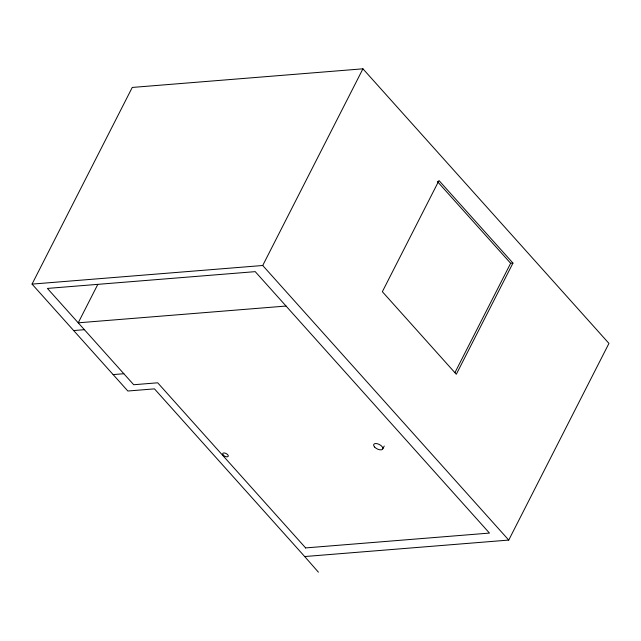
<?xml version="1.0" encoding="UTF-8"?>
<svg xmlns="http://www.w3.org/2000/svg" width="641" height="641" viewBox="0 0 641 641"><rect width="100%" height="100%" fill="white"/><g stroke="black" fill="none" stroke-linecap="round" stroke-linejoin="round"><path stroke-width="0.96" d="M32.05 284.107L132.254 87.44L362.934 68.819L608.95 343.4L508.746 540.075L304.683 556.54L154.457 388.871L127.847 391.018L32.05 284.107L262.722 265.494L508.746 540.075M97.728 284.548L78.226 322.816L286.046 306.045M262.722 265.494L362.934 68.819M382.861 448.732L384.223 446.064M454.91 372.669L510.645 263.283L512.96 263.098L456.32 374.256L382.348 291.695L438.989 180.538L512.96 263.098M73.667 330.556L84.396 329.69M113.12 374.592L123.849 373.727M305.388 547.935L489.468 533.08L255.222 271.648L47.41 288.418L133.705 384.736L157.686 382.797L305.629 547.919M437.338 181.467L510.645 263.283M304.683 556.54L318.409 572.181M374.576 447.001A5.056 2.468 27 0 0 382.549 449.293A5.056 2.468 27 0 0 377.637 443.812A5.056 2.468 27 0 0 374.576 447.001M223.228 455.07A3.077 1.498 27 0 0 228.084 456.464A3.077 1.498 27 0 0 225.095 453.131A3.077 1.498 27 0 0 223.228 455.07"/></g></svg>
